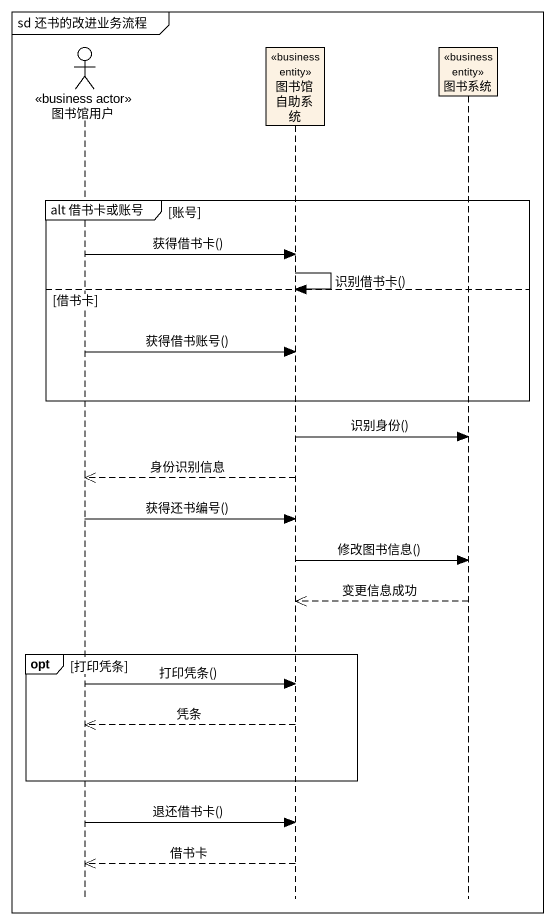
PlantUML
@startuml
mainframe sd 还书的改进业务流程
hide footbox
actor 图书馆用户 <<business actor>>
participant 图书馆自助系统 <<business entity>>
participant 图书系统 <<business entity>>

group alt 借书卡或账号 [账号]
  图书馆用户 -> 图书馆自助系统 : 获得借书卡()
  图书馆自助系统 -> 图书馆自助系统 : 识别借书卡()
else 借书卡
  图书馆用户 -> 图书馆自助系统 : 获得借书账号()
end
图书馆自助系统 -> 图书系统 : 识别身份()
图书馆自助系统 -->> 图书馆用户 : 身份识别信息
图书馆用户 -> 图书馆自助系统 : 获得还书编号()
图书馆自助系统 -> 图书系统 : 修改图书信息()
图书系统 -->> 图书馆自助系统 : 变更信息成功
opt 打印凭条
  图书馆用户 -> 图书馆自助系统 : 打印凭条()
  图书馆自助系统 -->> 图书馆用户 : 凭条
end
图书馆用户 -> 图书馆自助系统 : 退还借书卡()
图书馆自助系统 -->> 图书馆用户 : 借书卡
@enduml
